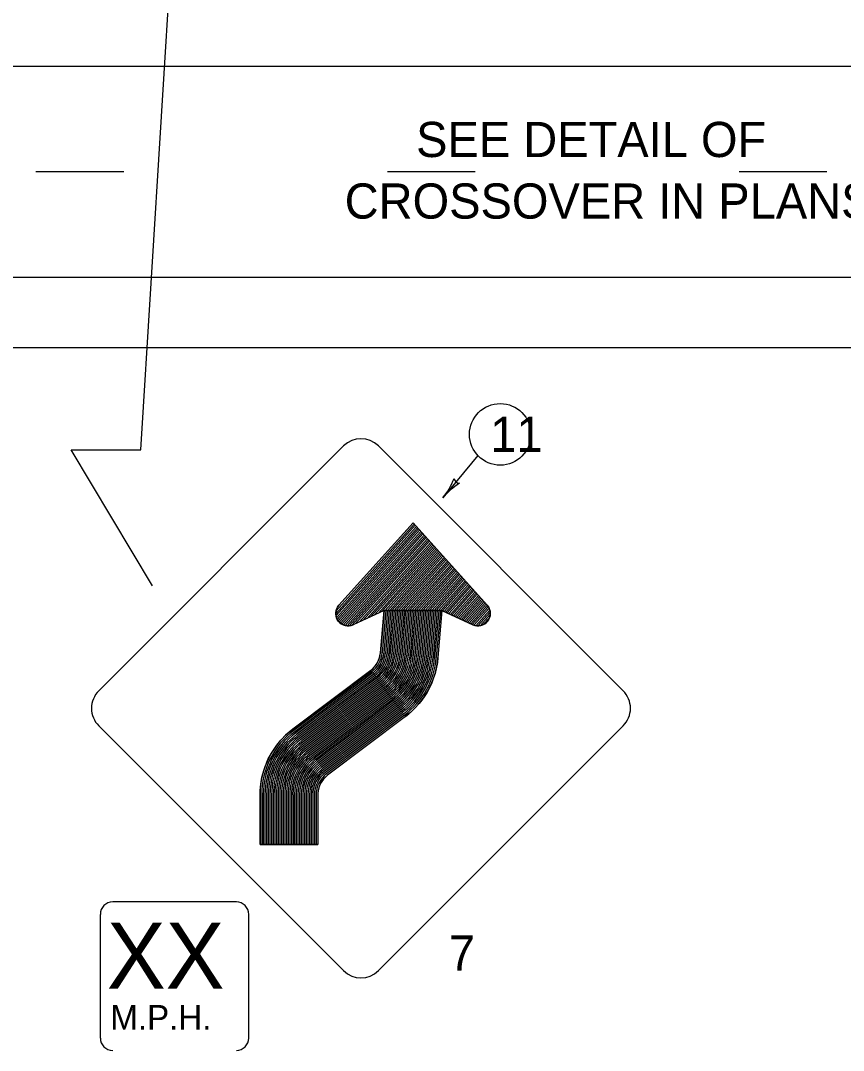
# Model space of a CAD drawing. Extents: x 1000 to 1036.3, y 1000 to 1022.
# Drawn here: x 1011.11 to 1015.79, y 1008.06 to 1013.91 of the extents above; entities that cross this region are included whole.
import ezdxf

# ---------------------------------------------------------------- set-up
doc = ezdxf.new("R2010")
doc.units = 0
doc.layers.add('Level 1', color=7, linetype='Continuous')

msp = doc.modelspace()

# ---------------------------------------------------------------- linework, layer by layer
at = {"layer": 'Level 1'}
for p, q in [((1019.4464, 1013.65), (1007.25, 1013.65)), ((1011.699, 1013.05), (1011.199, 1013.05)), ((1013.699, 1013.05), (1013.199, 1013.05)), ((1015.699, 1013.05), (1015.199, 1013.05)), ((1019.4464, 1012.45), (1007.25, 1012.45)), ((1035.25, 1012.05), (1007.25, 1012.05)), ((1011.5573, 1010.0998), (1012.9493, 1011.4919)), ((1014.5403, 1010.0998), (1013.1482, 1011.4919)), ((1013.351, 1011.0481), (1012.9068, 1010.5541)), ((1013.3447, 1011.0551), (1012.9233, 1010.5865)), ((1013.3447, 1011.0551), (1013.7661, 1010.5865)), ((1013.3573, 1011.0411), (1012.9053, 1010.5384)), ((1013.3636, 1011.034), (1012.9066, 1010.5258)), ((1013.3699, 1011.027), (1012.9096, 1010.5152)), ((1013.3762, 1011.02), (1012.9138, 1010.5058)), ((1013.3825, 1011.013), (1012.919, 1010.4976)), ((1013.3888, 1011.006), (1012.9252, 1010.4904)), ((1013.3951, 1010.999), (1012.9321, 1010.4842)), ((1013.4014, 1010.992), (1012.9399, 1010.4788)), ((1013.4078, 1010.985), (1012.9487, 1010.4745)), ((1013.414, 1010.9779), (1012.9583, 1010.4713)), ((1013.4203, 1010.9709), (1012.9693, 1010.4694)), ((1013.4266, 1010.9639), (1012.9819, 1010.4694)), ((1013.4329, 1010.9569), (1012.9974, 1010.4726)), ((1013.4393, 1010.9499), (1013.0182, 1010.4818)), ((1013.4455, 1010.9429), (1013.0398, 1010.4918)), ((1013.4518, 1010.9359), (1013.0614, 1010.5018)), ((1013.4582, 1010.9289), (1013.0831, 1010.5118)), ((1013.4644, 1010.9218), (1013.1048, 1010.5219)), ((1013.4708, 1010.9148), (1013.1263, 1010.5319)), ((1013.4771, 1010.9078), (1013.148, 1010.5419)), ((1013.4833, 1010.9008), (1013.1697, 1010.552)), ((1013.4897, 1010.8938), (1013.1868, 1010.5571)), ((1013.496, 1010.8868), (1013.1994, 1010.5571)), ((1013.5023, 1010.8798), (1013.212, 1010.5571)), ((1013.5086, 1010.8728), (1013.2247, 1010.5571)), ((1013.5149, 1010.8658), (1013.2373, 1010.5571)), ((1013.5212, 1010.8588), (1013.2498, 1010.5571)), ((1013.5275, 1010.8518), (1013.2625, 1010.5571)), ((1013.5338, 1010.8448), (1013.2751, 1010.5571)), ((1013.5401, 1010.8378), (1013.2877, 1010.5571)), ((1013.5464, 1010.8308), (1013.3003, 1010.5571)), ((1013.5527, 1010.8238), (1013.3129, 1010.5571)), ((1013.559, 1010.8168), (1013.3255, 1010.5571)), ((1013.5653, 1010.8098), (1013.3381, 1010.5571)), ((1013.5716, 1010.8027), (1013.3508, 1010.5571)), ((1013.5779, 1010.7957), (1013.3633, 1010.5571)), ((1013.5843, 1010.7887), (1013.3759, 1010.5571)), ((1013.5905, 1010.7817), (1013.3886, 1010.5571)), ((1013.5968, 1010.7747), (1013.4012, 1010.5571)), ((1013.6032, 1010.7677), (1013.4138, 1010.5571)), ((1013.6094, 1010.7607), (1013.4264, 1010.5571)), ((1013.6158, 1010.7537), (1013.439, 1010.5571)), ((1013.6221, 1010.7466), (1013.4516, 1010.5571)), ((1013.6283, 1010.7396), (1013.4642, 1010.5571)), ((1013.6347, 1010.7326), (1013.4768, 1010.5571)), ((1013.641, 1010.7256), (1013.4894, 1010.5571)), ((1013.6473, 1010.7186), (1013.502, 1010.5571)), ((1013.6536, 1010.7116), (1013.5129, 1010.5552)), ((1013.6599, 1010.7046), (1013.5218, 1010.551)), ((1013.6662, 1010.6976), (1013.5307, 1010.5469)), ((1013.6725, 1010.6905), (1013.5396, 1010.5428)), ((1013.6788, 1010.6835), (1013.5485, 1010.5387)), ((1013.6851, 1010.6765), (1013.5574, 1010.5345)), ((1013.6914, 1010.6695), (1013.5663, 1010.5304)), ((1013.6977, 1010.6625), (1013.5752, 1010.5263)), ((1013.704, 1010.6555), (1013.5841, 1010.5222)), ((1013.7103, 1010.6485), (1013.593, 1010.518)), ((1013.7166, 1010.6415), (1013.6018, 1010.5138)), ((1013.7229, 1010.6345), (1013.6108, 1010.5098)), ((1013.7293, 1010.6274), (1013.6197, 1010.5056)), ((1013.7355, 1010.6204), (1013.6286, 1010.5015)), ((1013.7418, 1010.6134), (1013.6374, 1010.4973)), ((1013.7482, 1010.6064), (1013.6463, 1010.4933)), ((1013.7544, 1010.5994), (1013.6553, 1010.4891)), ((1013.7608, 1010.5924), (1013.6642, 1010.485)), ((1013.7674, 1010.5858), (1013.673, 1010.4808)), ((1013.1806, 1010.5571), (1013.0051, 1010.4757)), ((1013.1806, 1010.5571), (1013.1596, 1010.3163)), ((1013.1899, 1010.5563), (1013.1689, 1010.3154)), ((1013.1994, 1010.5571), (1013.1783, 1010.3147)), ((1013.1806, 1010.5571), (1013.5088, 1010.5571)), ((1013.2088, 1010.5571), (1013.1876, 1010.3138)), ((1013.2183, 1010.5571), (1013.1969, 1010.313)), ((1013.2277, 1010.5571), (1013.2063, 1010.3122)), ((1013.2371, 1010.5571), (1013.2156, 1010.3113)), ((1013.2465, 1010.5571), (1013.2249, 1010.3106)), ((1013.2559, 1010.5571), (1013.2343, 1010.3098)), ((1013.2653, 1010.5571), (1013.2436, 1010.3089)), ((1013.2748, 1010.5571), (1013.2529, 1010.3081)), ((1013.2842, 1010.5571), (1013.2623, 1010.3073)), ((1013.2935, 1010.5571), (1013.2717, 1010.3065)), ((1013.3029, 1010.5571), (1013.281, 1010.3057)), ((1013.3123, 1010.5571), (1013.2903, 1010.3048)), ((1013.3218, 1010.5571), (1013.2997, 1010.304)), ((1013.3312, 1010.5571), (1013.309, 1010.3032)), ((1013.3406, 1010.5571), (1013.3183, 1010.3024)), ((1013.35, 1010.5571), (1013.3277, 1010.3016)), ((1013.3594, 1010.5571), (1013.337, 1010.3008)), ((1013.3688, 1010.5571), (1013.3463, 1010.2999)), ((1013.3783, 1010.5571), (1013.3557, 1010.2992)), ((1013.3877, 1010.5571), (1013.365, 1010.2983)), ((1013.3971, 1010.5571), (1013.3743, 1010.2975)), ((1013.4065, 1010.5571), (1013.3837, 1010.2967)), ((1013.4158, 1010.5571), (1013.3931, 1010.2958)), ((1013.4253, 1010.5571), (1013.4024, 1010.2951)), ((1013.4347, 1010.5571), (1013.4118, 1010.2943)), ((1013.4441, 1010.5571), (1013.4211, 1010.2934)), ((1013.4535, 1010.5571), (1013.4304, 1010.2926)), ((1013.4629, 1010.5571), (1013.4398, 1010.2918)), ((1013.4723, 1010.5571), (1013.4491, 1010.291)), ((1013.4818, 1010.5571), (1013.4584, 1010.2902)), ((1013.4912, 1010.5571), (1013.4678, 1010.2893)), ((1013.5006, 1010.5571), (1013.4771, 1010.2885)), ((1013.5088, 1010.5571), (1013.4867, 1010.2898)), ((1013.5088, 1010.5571), (1013.6843, 1010.4757)), ((1013.7728, 1010.5778), (1013.6819, 1010.4768)), ((1013.7776, 1010.5691), (1013.6911, 1010.4729)), ((1013.7813, 1010.5592), (1013.7013, 1010.4703)), ((1013.7837, 1010.5478), (1013.7129, 1010.4692)), ((1013.7839, 1010.534), (1013.7266, 1010.4703)), ((1013.7799, 1010.5156), (1013.7445, 1010.4762)), ((1013.1041, 1010.2162), (1012.6613, 1009.8826)), ((1013.1098, 1010.2087), (1012.6669, 1009.8751)), ((1013.1153, 1010.2013), (1012.6725, 1009.8676)), ((1013.121, 1010.1938), (1012.6782, 1009.8602)), ((1013.1267, 1010.1863), (1012.6838, 1009.8527)), ((1013.1323, 1010.1788), (1012.6894, 1009.8452)), ((1013.1379, 1010.1713), (1012.6951, 1009.8377)), ((1013.1436, 1010.1638), (1012.7008, 1009.8302)), ((1013.1492, 1010.1563), (1012.7064, 1009.8227)), ((1013.1548, 1010.1488), (1012.712, 1009.8152)), ((1013.1605, 1010.1413), (1012.7177, 1009.8078)), ((1013.1662, 1010.1338), (1012.7233, 1009.8003)), ((1013.1718, 1010.1263), (1012.7289, 1009.7928)), ((1013.1774, 1010.1188), (1012.7346, 1009.7853)), ((1013.1831, 1010.1113), (1012.7403, 1009.7778)), ((1013.1887, 1010.1038), (1012.7458, 1009.7703)), ((1013.1943, 1010.0964), (1012.7515, 1009.7628)), ((1013.2, 1010.0889), (1012.7572, 1009.7553)), ((1013.2056, 1010.0814), (1012.7628, 1009.7478)), ((1013.2113, 1010.0739), (1012.7684, 1009.7403)), ((1013.2169, 1010.0664), (1012.7741, 1009.7328)), ((1013.2225, 1010.0589), (1012.7798, 1009.7253)), ((1013.2282, 1010.0514), (1012.7853, 1009.7178)), ((1013.2338, 1010.044), (1012.791, 1009.7103)), ((1013.2395, 1010.0365), (1012.7967, 1009.7029)), ((1013.2451, 1010.029), (1012.8023, 1009.6954)), ((1013.2508, 1010.0215), (1012.8079, 1009.6879)), ((1013.2564, 1010.014), (1012.8136, 1009.6804)), ((1013.262, 1010.0065), (1012.8192, 1009.6729)), ((1013.2677, 1009.999), (1012.8248, 1009.6654)), ((1013.2733, 1009.9915), (1012.8305, 1009.6579)), ((1013.2789, 1009.9841), (1012.8361, 1009.6505)), ((1013.2846, 1009.9766), (1012.8418, 1009.643)), ((1013.2903, 1009.9691), (1012.8474, 1009.6355)), ((1013.2958, 1009.9616), (1012.8531, 1009.628)), ((1013.3015, 1009.9541), (1012.8587, 1009.6205)), ((1012.9493, 1008.5088), (1011.5573, 1009.9009)), ((1013.1482, 1008.5088), (1014.5403, 1009.9009)), ((1012.4746, 1009.5082), (1012.4746, 1009.2269)), ((1012.4839, 1009.5082), (1012.4839, 1009.2269)), ((1012.4933, 1009.5082), (1012.4933, 1009.2269)), ((1012.5027, 1009.5082), (1012.5027, 1009.2269)), ((1012.5121, 1009.5082), (1012.5121, 1009.2269)), ((1012.5214, 1009.5082), (1012.5214, 1009.2269)), ((1012.5308, 1009.5082), (1012.5308, 1009.2269)), ((1012.5402, 1009.5082), (1012.5402, 1009.2269)), ((1012.5496, 1009.5082), (1012.5496, 1009.2269)), ((1012.5589, 1009.5082), (1012.5589, 1009.2269)), ((1012.5683, 1009.5082), (1012.5683, 1009.2269)), ((1012.5777, 1009.5082), (1012.5777, 1009.2269)), ((1012.5871, 1009.5082), (1012.5871, 1009.2269)), ((1012.5964, 1009.5082), (1012.5964, 1009.2269)), ((1012.6058, 1009.5082), (1012.6058, 1009.2269)), ((1012.6152, 1009.5082), (1012.6152, 1009.2269)), ((1012.6246, 1009.5082), (1012.6246, 1009.2269)), ((1012.6339, 1009.5082), (1012.6339, 1009.2269)), ((1012.6433, 1009.5082), (1012.6433, 1009.2269)), ((1012.6527, 1009.5082), (1012.6527, 1009.2269)), ((1012.6621, 1009.5082), (1012.6621, 1009.2269)), ((1012.6714, 1009.5082), (1012.6714, 1009.2269)), ((1012.6808, 1009.5082), (1012.6808, 1009.2269)), ((1012.6902, 1009.5082), (1012.6902, 1009.2269)), ((1012.6996, 1009.5082), (1012.6996, 1009.2269)), ((1012.7089, 1009.5082), (1012.7089, 1009.2269)), ((1012.7183, 1009.5082), (1012.7183, 1009.2269)), ((1012.7277, 1009.5082), (1012.7277, 1009.2269)), ((1012.7371, 1009.5082), (1012.7371, 1009.2269)), ((1012.7464, 1009.5082), (1012.7464, 1009.2269)), ((1012.7558, 1009.5082), (1012.7558, 1009.2269)), ((1012.7652, 1009.5082), (1012.7652, 1009.2269)), ((1012.7746, 1009.5082), (1012.7746, 1009.2269)), ((1012.7839, 1009.5082), (1012.7839, 1009.2269)), ((1012.7933, 1009.5082), (1012.7933, 1009.2269)), ((1012.8027, 1009.5082), (1012.8027, 1009.2269)), ((1012.4746, 1009.2269), (1012.8027, 1009.2269)), ((1012.3398, 1008.8992), (1011.6367, 1008.8992)), ((1011.5663, 1008.1258), (1011.5663, 1008.8289)), ((1012.4102, 1008.1258), (1012.4102, 1008.8289))]:
    msp.add_line(p, q, dxfattribs=at)
for points in [[(1011.8627, 1010.6973), (1011.4003, 1011.4692), (1011.7967, 1011.4692), (1011.9728, 1014.3142)], [(1013.7138, 1011.4373), (1013.5138, 1011.1971)]]:
    msp.add_lwpolyline(points, dxfattribs=at)
for points in [[(1012.9233, 1010.5865), (1013.3447, 1011.0551), (1013.7661, 1010.5865), (1013.7753, 1010.5736), (1013.7801, 1010.5628), (1013.7828, 1010.5528), (1013.7841, 1010.5402), (1013.7828, 1010.5257), (1013.78, 1010.5159), (1013.7745, 1010.504), (1013.7666, 1010.4931), (1013.7573, 1010.4842), (1013.7487, 1010.4784), (1013.7401, 1010.4743), (1013.7297, 1010.471), (1013.7195, 1010.4694), (1013.7063, 1010.4696), (1013.697, 1010.4712), (1013.6897, 1010.4734), (1013.6842, 1010.4757), (1013.5087, 1010.5571), (1013.1806, 1010.5571), (1013.0051, 1010.4757), (1012.9942, 1010.4717), (1012.9825, 1010.4695), (1012.97, 1010.4694), (1012.9612, 1010.4707), (1012.9523, 1010.4731), (1012.9401, 1010.4788), (1012.9328, 1010.4837), (1012.9251, 1010.4904), (1012.9198, 1010.4965), (1012.9141, 1010.5053), (1012.9096, 1010.5149), (1012.9067, 1010.5251), (1012.9053, 1010.5353), (1012.9054, 1010.5449), (1012.9068, 1010.5547), (1012.9097, 1010.5643), (1012.9153, 1010.5758)], [(1012.4745, 1009.2269), (1012.4745, 1009.5082), (1012.4752, 1009.5323), (1012.4787, 1009.57), (1012.4855, 1009.6091), (1012.4976, 1009.6534), (1012.5199, 1009.7093), (1012.5395, 1009.7463), (1012.5696, 1009.7911), (1012.5934, 1009.8202), (1012.6216, 1009.8491), (1012.6454, 1009.8701), (1012.6613, 1009.8826), (1013.1041, 1010.2162), (1013.1303, 1010.242), (1013.1411, 1010.2578), (1013.1522, 1010.282), (1013.1569, 1010.299), (1013.1595, 1010.3163), (1013.1806, 1010.557), (1013.5087, 1010.557), (1013.4866, 1010.2898), (1013.4832, 1010.26), (1013.4768, 1010.2256), (1013.4698, 1010.1982), (1013.4619, 1010.1737), (1013.4513, 1010.146), (1013.4399, 1010.1212), (1013.4226, 1010.0893), (1013.4079, 1010.0662), (1013.3941, 1010.0468), (1013.3791, 1010.0278), (1013.3525, 1009.9986), (1013.3297, 1009.9771), (1013.3131, 1009.9631), (1013.3015, 1009.9541), (1012.8587, 1009.6205), (1012.8413, 1009.6049), (1012.8286, 1009.5895), (1012.8194, 1009.5748), (1012.8106, 1009.5546), (1012.805, 1009.5337), (1012.8028, 1009.5161), (1012.8027, 1009.5082), (1012.8027, 1009.2269)]]:
    msp.add_lwpolyline(points, close=True, dxfattribs=at)
msp.add_circle((1013.8408, 1011.5578), 0.175, dxfattribs=at)
for centre, radius, start, end in [((1013.0488, 1011.3925), 0.1406, 45.00008, 134.99993), ((1013.2135, 1011.447), 0.3906, 320.22752, 338.89631), ((1013.6088, 1011.3112), 0.0312, 189.00212, 271.11881), ((1013.814, 1010.9472), 0.3906, 121.57468, 140.22141), ((1013.2135, 1011.447), 0.3906, 320.2153, 320.22752), ((1012.9755, 1010.5394), 0.0703, 138.03486, 294.88848), ((1013.7138, 1010.5394), 0.0703, 245.11152, 41.96514), ((1013.0195, 1010.3285), 0.1406, 306.99076, 355.00608), ((1013.0195, 1010.3285), 0.15, 306.99076, 355.00608), ((1013.0195, 1010.3285), 0.1594, 306.99076, 355.00608), ((1013.0195, 1010.3285), 0.1687, 306.99076, 355.00608), ((1013.0195, 1010.3285), 0.1781, 306.99076, 355.00608), ((1013.0195, 1010.3285), 0.1875, 306.99076, 355.00608), ((1013.0195, 1010.3285), 0.1969, 306.99076, 355.00608), ((1013.0195, 1010.3285), 0.2063, 306.99076, 355.00608), ((1013.0195, 1010.3285), 0.2156, 306.99076, 355.00608), ((1013.0195, 1010.3285), 0.225, 306.99076, 355.00608), ((1013.0195, 1010.3285), 0.2344, 306.99076, 355.00608), ((1013.0195, 1010.3285), 0.2437, 306.99076, 355.00608), ((1013.0195, 1010.3285), 0.2531, 306.99076, 355.00608), ((1013.0195, 1010.3285), 0.2625, 306.99076, 355.00608), ((1013.0195, 1010.3285), 0.2719, 306.99076, 355.00608), ((1013.0195, 1010.3285), 0.2813, 306.99076, 355.00608), ((1013.0195, 1010.3285), 0.2906, 306.99076, 355.00608), ((1013.0195, 1010.3285), 0.3, 306.99076, 355.00608), ((1013.0195, 1010.3285), 0.3094, 306.99076, 355.00608), ((1013.0195, 1010.3285), 0.3187, 306.99076, 355.00608), ((1013.0195, 1010.3285), 0.3281, 306.99076, 355.00608), ((1013.0195, 1010.3285), 0.3375, 306.99076, 355.00608), ((1013.0195, 1010.3285), 0.3469, 306.99076, 355.00608), ((1013.0195, 1010.3285), 0.3562, 306.99076, 355.00608), ((1013.0195, 1010.3285), 0.3656, 306.99076, 355.00608), ((1013.0195, 1010.3285), 0.375, 306.99076, 355.00608), ((1013.0195, 1010.3285), 0.3844, 306.99076, 355.00608), ((1013.0195, 1010.3285), 0.3937, 306.99076, 355.00608), ((1013.0195, 1010.3285), 0.4031, 306.99076, 355.00608), ((1013.0195, 1010.3285), 0.4125, 306.99076, 355.00608), ((1013.0195, 1010.3285), 0.4219, 306.99076, 355.00608), ((1013.0195, 1010.3285), 0.4313, 306.99076, 355.00608), ((1013.0195, 1010.3285), 0.4406, 306.99076, 355.00608), ((1013.0195, 1010.3285), 0.45, 306.99076, 355.00608), ((1013.0195, 1010.3285), 0.4594, 306.99076, 355.00608), ((1013.0195, 1010.3285), 0.4687, 306.99076, 355.27178), ((1011.6566, 1010.0004), 0.1406, 134.99993, 225.00007), ((1014.4409, 1010.0004), 0.1406, 314.99993, 45.00007), ((1012.9433, 1009.5082), 0.4688, 126.99101, 179.99991), ((1012.9433, 1009.5082), 0.4594, 126.99076, 179.99991), ((1012.9433, 1009.5082), 0.45, 126.99076, 179.99991), ((1012.9433, 1009.5082), 0.4406, 126.99076, 179.99991), ((1012.9433, 1009.5082), 0.4313, 126.99076, 179.99991), ((1012.9433, 1009.5082), 0.4219, 126.99076, 179.99991), ((1012.9433, 1009.5082), 0.4125, 126.99076, 179.99991), ((1012.9433, 1009.5082), 0.4031, 126.99076, 179.99991), ((1012.9433, 1009.5082), 0.3937, 126.99076, 179.99991), ((1012.9433, 1009.5082), 0.3844, 126.99076, 179.99991), ((1012.9433, 1009.5082), 0.375, 126.99076, 179.99991), ((1012.9433, 1009.5082), 0.3656, 126.99076, 179.99991), ((1012.9433, 1009.5082), 0.3562, 126.99076, 179.99991), ((1012.9433, 1009.5082), 0.3469, 126.99076, 179.99991), ((1012.9433, 1009.5082), 0.3375, 126.99076, 179.99991), ((1012.9433, 1009.5082), 0.3281, 126.99076, 179.99991), ((1012.9433, 1009.5082), 0.3187, 126.99076, 179.99991), ((1012.9433, 1009.5082), 0.3094, 126.99076, 179.99991), ((1012.9433, 1009.5082), 0.3, 126.99076, 179.99991), ((1012.9433, 1009.5082), 0.2906, 126.99076, 179.99991), ((1012.9433, 1009.5082), 0.2813, 126.99076, 179.99991), ((1012.9433, 1009.5082), 0.2719, 126.99076, 179.99991), ((1012.9433, 1009.5082), 0.2625, 126.99076, 179.99991), ((1012.9433, 1009.5082), 0.2531, 126.99076, 179.99991), ((1012.9433, 1009.5082), 0.2437, 126.99076, 179.99991), ((1012.9433, 1009.5082), 0.2344, 126.99076, 179.99991), ((1012.9433, 1009.5082), 0.225, 126.99076, 179.99991), ((1012.9433, 1009.5082), 0.2156, 126.99076, 179.99991), ((1012.9433, 1009.5082), 0.2063, 126.99076, 179.99991), ((1012.9433, 1009.5082), 0.1969, 126.99076, 179.99991), ((1012.9433, 1009.5082), 0.1875, 126.99076, 179.99991), ((1012.9433, 1009.5082), 0.1781, 126.99076, 179.99991), ((1012.9433, 1009.5082), 0.1687, 126.99076, 179.99991), ((1012.9433, 1009.5082), 0.1594, 126.99076, 179.99991), ((1012.9433, 1009.5082), 0.15, 126.99076, 179.99991), ((1012.9433, 1009.5082), 0.1406, 126.99076, 179.99991), ((1011.6367, 1008.8289), 0.0703, 90, 180), ((1012.3398, 1008.8289), 0.0703, 0, 90), ((1013.0488, 1008.6083), 0.1406, 225.00008, 314.99993), ((1011.6367, 1008.1258), 0.0703, 180, 270), ((1012.3398, 1008.1258), 0.0703, 270, 360)]:
    msp.add_arc(centre, radius, start, end, dxfattribs=at)

# ---------------------------------------------------------------- texts
for s, height, p in [('SEE DETAIL OF ', 0.2, (1013.3623, 1013.1347)), ('CROSSOVER IN PLANS', 0.2, (1012.956, 1012.7847)), ('11', 0.2, (1013.7841, 1011.4578)), ('XX', 0.375, (1011.6032, 1008.407)), ('7', 0.2, (1013.5482, 1008.5088)), ('M.P.H.', 0.14067, (1011.6232, 1008.1726))]:
    msp.add_text(s, height=height, dxfattribs=at).set_placement(p)

doc.saveas('drawing.dxf')
